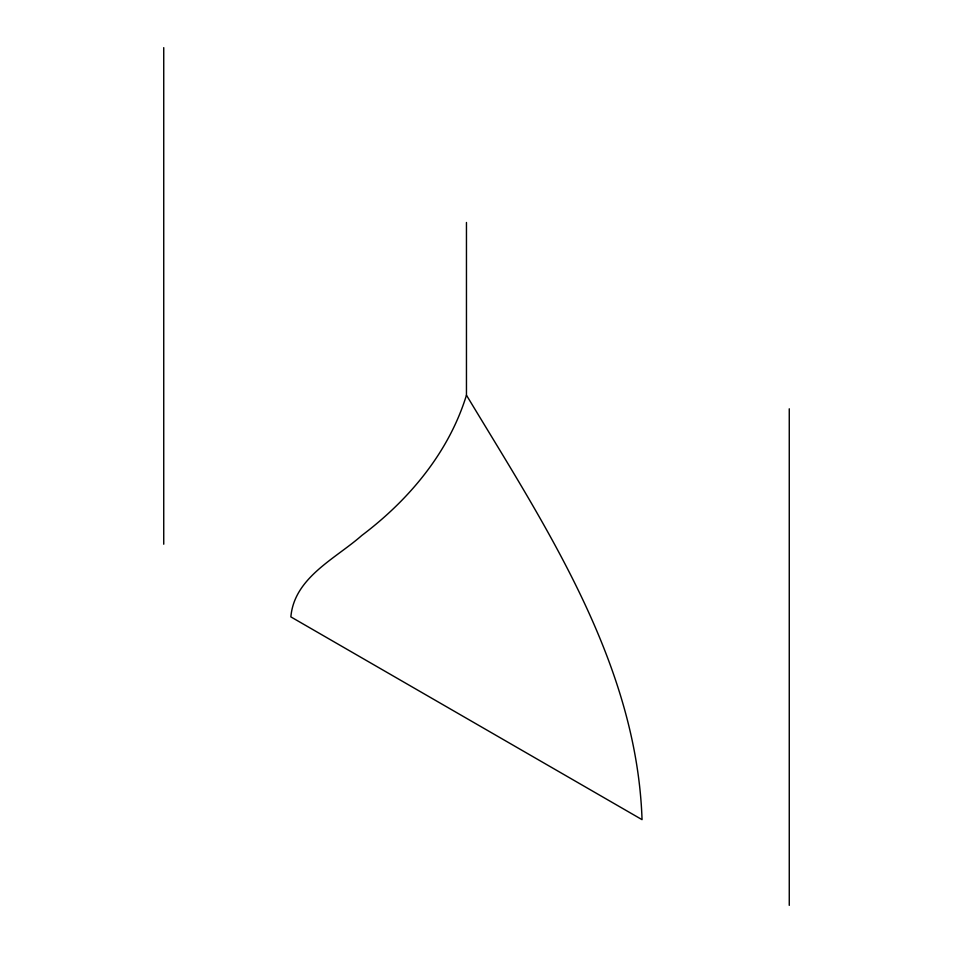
<?xml version="1.0" encoding="UTF-8"?>
<svg xmlns="http://www.w3.org/2000/svg" width="953" height="953" viewBox="0 0 953 953"><rect width="100%" height="100%" fill="white"/><g stroke="black" fill="none" stroke-linecap="round" stroke-linejoin="round"><path stroke-width="1.43" d="M466.458 395.173C448.839 452.425 409.004 499.872 361.771 535.491C335.385 558.792 294.251 577.542 290.868 616.889L642.048 819.651C636.675 662.335 545.009 525.663 466.458 395.173L466.458 222.478M789.263 408.801L789.263 905.35M163.737 47.65L163.737 544.211"/></g></svg>
